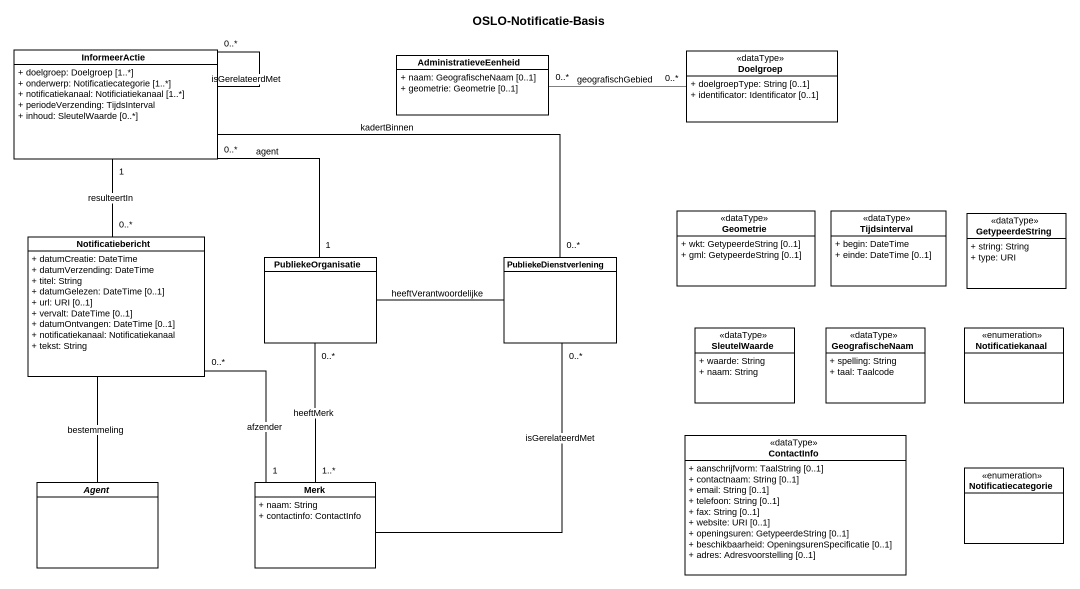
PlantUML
@startuml
title OSLO-Notificatie-Basis
hide circle
hide empty members
skinparam classAttributeIconSize 0
class InformeerActie {
  + doelgroep: Doelgroep [1..*]
  + onderwerp: Notificatiecategorie [1..*]
  + notificatiekanaal: Notificiatiekanaal [1..*]
  + periodeVerzending: TijdsInterval
  + inhoud: SleutelWaarde [0..*]
}
class AdministratieveEenheid {
  + naam: GeografischeNaam [0..1]
  + geometrie: Geometrie [0..1]
}
class Doelgroep <<dataType>> {
  + doelgroepType: String [0..1]
  + identificator: Identificator [0..1]
}
class Geometrie <<dataType>> {
  + wkt: GetypeerdeString [0..1]
  + gml: GetypeerdeString [0..1]
}
class Tijdsinterval <<dataType>> {
  + begin: DateTime
  + einde: DateTime [0..1]
}
class GetypeerdeString <<dataType>> {
  + string: String
  + type: URI
}
class Notificatiebericht {
  + datumCreatie: DateTime
  + datumVerzending: DateTime
  + titel: String
  + datumGelezen: DateTime [0..1]
  + url: URI [0..1]
  + vervalt: DateTime [0..1]
  + datumOntvangen: DateTime [0..1]
  + notificatiekanaal: Notificatiekanaal
  + tekst: String
}
class PubliekeOrganisatie
class PubliekeDienstverlening
class SleutelWaarde <<dataType>> {
  + waarde: String
  + naam: String
}
class GeografischeNaam <<dataType>> {
  + spelling: String
  + taal: Taalcode
}
enum Notificatiekanaal
class ContactInfo <<dataType>> {
  + aanschrijfvorm: TaalString [0..1]
  + contactnaam: String [0..1]
  + email: String [0..1]
  + telefoon: String [0..1]
  + fax: String [0..1]
  + website: URI [0..1]
  + openingsuren: GetypeerdeString [0..1]
  + beschikbaarheid: OpeningsurenSpecificatie [0..1]
  + adres: Adresvoorstelling [0..1]
}
enum Notificatiecategorie
abstract class "Agent" as Agent_
class Merk {
  + naam: String
  + contactinfo: ContactInfo
}
InformeerActie -- "0..*" InformeerActie : isGerelateerdMet
InformeerActie "1" -- "0..*" Notificatiebericht : resulteertIn
InformeerActie "0..*" -- "1" PubliekeOrganisatie : agent
InformeerActie -right- "0..*" PubliekeDienstverlening : kadertBinnen
Doelgroep "0..*" -left- "0..*" AdministratieveEenheid : geografischGebied
Notificatiebericht -- Agent_ : bestemmeling
Notificatiebericht "0..*" -- "1" Merk : afzender
PubliekeOrganisatie "0..*" -- "1..*" Merk : heeftMerk
PubliekeDienstverlening -left- PubliekeOrganisatie : heeftVerantwoordelijke
Merk -up- "0..*" PubliekeDienstverlening : isGerelateerdMet
@enduml
